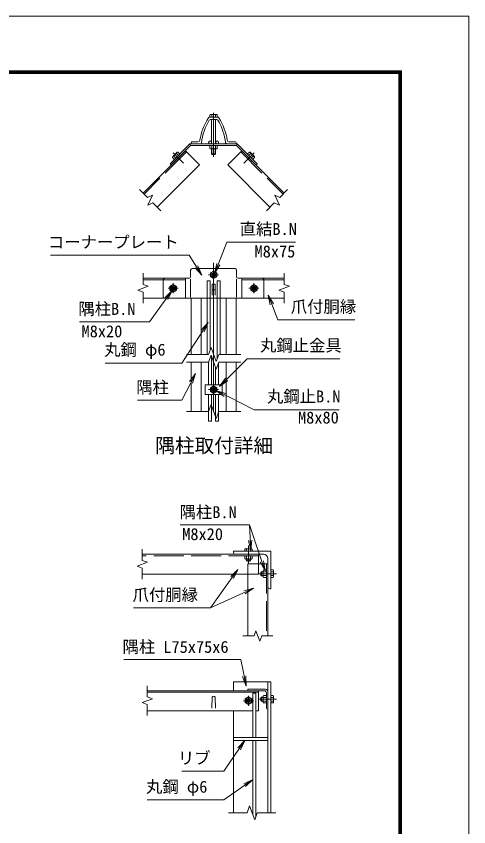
# Model space of a CAD drawing. Units: millimetres, scale not verified. Extents: x -4200 to 4200, y -2970 to 2970.
# Drawn here: x 2384 to 4200, y -286 to 2970 of the extents above; entities that cross this region are included whole.
import ezdxf
from ezdxf.enums import TextEntityAlignment as Align

# ---------------------------------------------------------------- set-up
doc = ezdxf.new("R2010")
doc.units = ezdxf.units.MM
doc.header["$LTSCALE"] = 20
doc.linetypes.add('DASHED', pattern=[7.5, 6, -1.5])
doc.linetypes.add('USER1', pattern=[50.8, 31.75, -6.35, 6.35, -6.35])
for name, color, linetype, lineweight in [('0-0_D-STR1', 1, 'Continuous', 18), ('0-1_D-BMK', 2, 'USER1', 13), ('0-2_D-STR-DIM', 7, 'Continuous', 9), ('0-3_D-STR3', 3, 'Continuous', 13), ('0-7_D-STR-TXT', 7, 'Continuous', 9), ('0-8_0', 7, 'Continuous', 9), ('0-B_D-TTL', 7, 'Continuous', 9)]:
    doc.layers.add(name, color=color, linetype=linetype, lineweight=lineweight)
doc.layers.add('0-9_D-TTL-TXT', color=7, linetype='Continuous')
doc.styles.add('ＭＳ ゴシック', font='')
doc.styles.get('ＭＳ ゴシック').set_extended_font_data('MS Gothic')

# ---------------------------------------------------------------- blocks, each defined once
blk = doc.blocks.new('_Open')
at = {"layer": '0-8_0'}
blk.add_line((-20, 3.33), (0, 0), dxfattribs=at)
blk.add_lwpolyline([(-20, -3.33), (0, 0), (-20, 0)], dxfattribs=at)

msp = doc.modelspace()

# ---------------------------------------------------------------- linework, layer by layer
at = {"layer": '0-0_D-STR1'}
for p, q in [((3161, 2564.76), (3191.03, 2564.76)), ((3163.13, 2554.76), (3188.9, 2554.76)), ((3086.02, 2456.76), (3086.02, 2461.76)), ((3086.02, 2456.76), (3086.02, 2461.76)), ((3122.72, 2456.76), (3086.02, 2456.76)), ((3113.17, 2464.76), (3089.02, 2464.76)), ((3229.31, 2456.76), (3266.02, 2456.76)), ((3238.87, 2464.76), (3263.02, 2464.76)), ((3266.02, 2456.76), (3266.02, 2461.76)), ((3062.8, 2429.15), (2893.1, 2259.44)), ((3062.8, 2429.15), (3119.37, 2372.58)), ((3289.23, 2429.15), (3232.66, 2372.58)), ((3289.23, 2429.15), (3458.93, 2259.44)), ((3119.37, 2372.58), (2949.67, 2202.87)), ((3232.66, 2372.58), (3402.37, 2202.87)), ((2892.91, 1916.98), (3062.8, 1916.98)), ((2892.91, 1910.98), (3062.8, 1910.98)), ((3062.8, 1916.98), (3062.8, 1836.98)), ((3459.12, 1916.98), (3289.23, 1916.98)), ((3289.23, 1916.98), (3289.23, 1836.98)), ((3459.12, 1910.98), (3289.23, 1910.98)), ((2892.91, 1836.98), (3062.8, 1836.98)), ((3086.02, 1610.72), (3086.02, 1836.98)), ((3126.02, 1610.72), (3126.02, 1836.98)), ((3226.02, 1610.72), (3226.02, 1836.98)), ((3266.02, 1610.72), (3266.02, 1836.98)), ((3459.12, 1836.98), (3289.23, 1836.98)), ((3086.02, 1381.76), (3086.02, 1580.72)), ((3126.02, 1381.76), (3126.02, 1580.72)), ((3226.02, 1381.76), (3226.02, 1580.72)), ((3266.02, 1381.76), (3266.02, 1580.72)), ((3256, 816.23), (3256, 820.23)), ((3356, 808.23), (2890, 808.23)), ((3377, 808.23), (3264, 808.23)), ((3394, 678.23), (3394, 791.23)), ((3314, 770.23), (3314, 480.23)), ((3314, 770.23), (3394, 770.23)), ((3394, 770.23), (3394, 480.23)), ((3314, 728.23), (2890, 728.23)), ((3406, 670.23), (3402, 670.23)), ((3256, 296.06), (3406, 296.06)), ((3256, 260.06), (3256, 296.06)), ((3394, 296.06), (3394, -229.94)), ((3406, 296.06), (3406, -229.94)), ((3314, 264.06), (3314, 266.06)), ((3384, 266.06), (3314, 266.06)), ((3356, 260.06), (2910, 260.06)), ((3356, 254.06), (2910, 254.06)), ((3170, 233.8), (3168.5, 190.8)), ((3182, 233.8), (3183.5, 190.8)), ((3379, 260.06), (3318, 260.06)), ((3356, 180.06), (3356, 260.06)), ((3388, 190.06), (3388, 251.06)), ((3394, 186.06), (3394, 256.06)), ((3333.27, 180.06), (2910, 180.06)), ((3256, -229.94), (3256, 180.06)), ((3356, 180.06), (3345.27, 180.06)), ((3392, 186.06), (3394, 186.06)), ((3256, 72.06), (3394, 72.06)), ((3256, 60.06), (3394, 60.06))]:
    msp.add_line(p, q, dxfattribs=at)
at = {"layer": '0-0_D-STR1', "linetype": 'DASHED'}
for p, q in [((3067.05, 2424.9), (2897.34, 2255.2)), ((3284.99, 2424.9), (3454.69, 2255.2)), ((3356, 802.23), (2890, 802.23)), ((3356, 728.23), (3356, 808.23)), ((3388, 770.23), (3388, 480.23)), ((3356, 728.23), (3314, 728.23))]:
    msp.add_line(p, q, dxfattribs=at)
at = {"layer": '0-0_D-STR1'}
msp.add_lwpolyline([(3406, 670.23), (3406, 820.23), (3256, 820.23)], dxfattribs=at)
for centre, radius, start, end in [((3358.02, 2433.36), 240, 147.73028, 170.85863), ((3358.02, 2433.36), 232, 149.15113, 173.11764), ((3161, 2557.76), 7, 90, 147.73028), ((3163.13, 2549.76), 5, 90, 149.15113), ((3188.9, 2549.76), 5, 30.84887, 90), ((3191.03, 2557.76), 7, 32.26972, 90), ((2994.02, 2433.36), 232, 6.88236, 30.84887), ((2994.02, 2433.36), 240, 9.14137, 32.26972), ((3089.02, 2461.76), 3, 90, 180), ((3113.17, 2472.76), 8, 270, 350.85863), ((3122.72, 2461.76), 5, 270, 353.11764), ((3229.31, 2461.76), 5, 186.88236, 270), ((3238.87, 2472.76), 8, 189.14137, 270), ((3263.02, 2461.76), 3, 0, 90), ((3264, 816.23), 8, 180, 270), ((3377, 791.23), 17, 0, 90), ((3402, 678.23), 8, 180, 270), ((3318, 264.06), 4, 180, 270), ((3384, 256.06), 10, 0, 90), ((3176, 231.3), 6.5, 22.61986, 157.38014), ((3379, 251.06), 9, 0, 90), ((3392, 190.06), 4, 180, 270)]:
    msp.add_arc(centre, radius, start, end, dxfattribs=at)
at = {"layer": '0-1_D-BMK'}
for p, q in [((3176.02, 2581.5), (3176.02, 2405.12)), ((3013.77, 2421.61), (3055.27, 2380.11)), ((3338.26, 2421.61), (3296.76, 2380.11)), ((3176.02, 1381.76), (3176.02, 1979.71)), ((3196.02, 1930.98), (3156.02, 1930.98)), ((3014.02, 1896.98), (3014.02, 1856.98)), ((3338.02, 1896.98), (3338.02, 1856.98)), ((3034.02, 1876.98), (2994.02, 1876.98)), ((3318.02, 1876.98), (3358.02, 1876.98)), ((3196.02, 1469.91), (3156.02, 1469.91)), ((3316, 773.23), (3316, 843.23)), ((3359, 730.23), (3429, 730.23)), ((3316, 200.06), (3316, 240.06)), ((3336, 220.06), (3296, 220.06)), ((3359, 226.06), (3429, 226.06)), ((3418, 226.06), (3382, 226.06))]:
    msp.add_line(p, q, dxfattribs=at)
at = {"layer": '0-2_D-STR-DIM'}
for p, q in [((2878.96, 2273.58), (2910.5, 2242.04)), ((3421.14, 2251.55), (3440.16, 2210.76)), ((3441.53, 2242.04), (3421.14, 2251.55)), ((3473.08, 2273.58), (3441.53, 2242.04)), ((2932.26, 2220.27), (2963.81, 2188.73)), ((3419.77, 2220.27), (3388.22, 2188.73)), ((3440.16, 2210.76), (3419.77, 2220.27)), ((2892.91, 1937.24), (2892.91, 1892.63)), ((3459.12, 1937.24), (3459.12, 1892.63)), ((2892.91, 1892.63), (2914.06, 1884.93)), ((2914.06, 1884.93), (2871.77, 1869.54)), ((2871.77, 1869.54), (2892.91, 1861.85)), ((2892.91, 1861.85), (2892.91, 1817.24)), ((3459.12, 1861.85), (3459.12, 1817.24)), ((3155.49, 1610.72), (3165.76, 1638.92)), ((3165.76, 1638.92), (3186.28, 1582.53)), ((3067.02, 1610.72), (3155.49, 1610.72)), ((3155.49, 1580.72), (3165.76, 1608.92)), ((3165.76, 1608.92), (3186.28, 1552.53)), ((3186.28, 1582.53), (3196.54, 1610.72)), ((3196.54, 1610.72), (3285.02, 1610.72)), ((3067.02, 1580.72), (3155.49, 1580.72)), ((3186.28, 1552.53), (3196.54, 1580.72)), ((3196.54, 1580.72), (3285.02, 1580.72)), ((3155.49, 1381.76), (3165.76, 1409.95)), ((3165.76, 1409.95), (3186.28, 1353.57)), ((3067.02, 1381.76), (3155.49, 1381.76)), ((3186.28, 1353.57), (3196.54, 1381.76)), ((3196.54, 1381.76), (3285.02, 1381.76)), ((2890, 828.49), (2890, 783.88)), ((2890, 783.88), (2911.14, 776.18)), ((2911.14, 776.18), (2868.86, 760.79)), ((2868.86, 760.79), (2890, 753.09)), ((2890, 753.09), (2890, 708.49)), ((3293.74, 480.23), (3338.35, 480.23)), ((3369.13, 480.23), (3413.74, 480.23)), ((2910, 280.32), (2910, 235.71)), ((2931.14, 228.01), (2888.86, 212.62)), ((2910, 235.71), (2931.14, 228.01)), ((2888.86, 212.62), (2910, 204.93)), ((2910, 204.93), (2910, 160.32)), ((3320.74, -201.75), (3310.48, -229.94)), ((3341.26, -258.13), (3320.74, -201.75)), ((3310.48, -229.94), (3236, -229.94)), ((3351.52, -229.94), (3341.26, -258.13)), ((3426, -229.94), (3351.52, -229.94))]:
    msp.add_line(p, q, dxfattribs=at)
for points in [[(2910.5, 2242.04), (2930.89, 2251.55), (2911.87, 2210.76), (2932.26, 2220.27)], [(3459.12, 1892.63), (3480.26, 1884.93), (3437.98, 1869.54), (3459.12, 1861.85)], [(3338.35, 480.23), (3346.04, 501.37), (3361.43, 459.08), (3369.13, 480.23)]]:
    msp.add_lwpolyline(points, dxfattribs=at)
at = {"layer": '0-3_D-STR3'}
for p, q in [((3163.42, 2575.36), (3161.01, 2573.97)), ((3161.01, 2564.76), (3161.01, 2573.97)), ((3188.62, 2575.36), (3163.42, 2575.36)), ((3168.51, 2564.76), (3168.51, 2573.97)), ((3183.52, 2564.76), (3183.52, 2573.97)), ((3188.62, 2575.36), (3191.03, 2573.97)), ((3191.03, 2564.76), (3191.03, 2573.97)), ((3191.03, 2564.76), (3161.01, 2564.76)), ((3168.02, 2554.76), (3168.02, 2456.76)), ((3184.02, 2554.76), (3184.02, 2456.76)), ((3081.37, 2456.76), (3001.71, 2377.1)), ((3084.02, 2450.36), (3006.23, 2372.58)), ((3084.02, 2450.36), (3268.02, 2450.36)), ((3161.01, 2450.36), (3191.03, 2450.36)), ((3168.51, 2450.36), (3168.51, 2438.81)), ((3183.52, 2450.36), (3183.52, 2438.81)), ((3268.02, 2450.36), (3345.8, 2372.58)), ((3029.64, 2423.42), (3011.96, 2405.74)), ((3035.3, 2410.7), (3027.13, 2418.86)), ((3032.44, 2424.17), (3029.64, 2423.42)), ((3040.61, 2416), (3032.44, 2424.17)), ((3163.52, 2437.36), (3188.52, 2437.36)), ((3168.02, 2437.36), (3168.02, 2417.16)), ((3168.02, 2417.16), (3170.42, 2414.76)), ((3184.02, 2417.16), (3168.02, 2417.16)), ((3169.52, 2437.36), (3169.52, 2415.66)), ((3181.62, 2414.76), (3170.42, 2414.76)), ((3184.02, 2417.16), (3181.62, 2414.76)), ((3182.52, 2437.36), (3182.52, 2415.66)), ((3184.02, 2437.36), (3184.02, 2417.16)), ((3311.42, 2416), (3319.59, 2424.17)), ((3316.73, 2410.7), (3324.9, 2418.86)), ((3319.59, 2424.17), (3322.39, 2423.42)), ((3322.39, 2423.42), (3340.07, 2405.74)), ((3011.21, 2402.94), (3011.96, 2405.74)), ((3019.38, 2394.77), (3011.21, 2402.94)), ((3024.69, 2400.08), (3016.52, 2408.25)), ((3327.35, 2400.08), (3335.51, 2408.25)), ((3006.23, 2372.58), (3001.71, 2377.1)), ((3345.8, 2372.58), (3350.32, 2377.1)), ((3090.02, 1955.98), (3262.02, 1955.98)), ((3084.02, 1949.98), (3084.02, 1922.98)), ((3176.02, 1945.99), (3163.02, 1938.48)), ((3163.02, 1938.48), (3163.02, 1923.47)), ((3163.02, 1923.47), (3176.02, 1915.96)), ((3189.02, 1938.48), (3176.02, 1945.99)), ((3176.02, 1915.96), (3189.02, 1923.47)), ((3189.02, 1923.47), (3189.02, 1938.48)), ((3268.02, 1949.98), (3268.02, 1922.98)), ((2980.02, 1916.98), (3078.02, 1916.98)), ((3084.02, 1840.98), (3084.02, 1912.98)), ((3170.02, 1892.98), (3170.02, 1848.92)), ((3182.02, 1892.98), (3170.02, 1892.98)), ((3182.02, 1892.98), (3182.02, 1848.92)), ((3268.02, 1840.98), (3268.02, 1913.17)), ((3274.02, 1916.98), (3372.02, 1916.98)), ((3325.02, 1884.48), (3338.02, 1891.99)), ((3338.02, 1891.99), (3351.02, 1884.48)), ((3182.02, 1870.32), (3170.02, 1870.32)), ((3325.02, 1869.47), (3325.02, 1884.48)), ((3338.02, 1861.96), (3325.02, 1869.47)), ((3351.02, 1869.47), (3338.02, 1861.96)), ((3351.02, 1884.48), (3351.02, 1869.47)), ((2980.02, 1836.98), (3372.02, 1836.98)), ((3150.02, 1836.98), (3150.02, 1610.72)), ((3162.02, 1836.98), (3162.02, 1628.64)), ((3190.02, 1836.98), (3190.02, 1592.81)), ((3202.02, 1836.98), (3202.02, 1610.72)), ((3168.02, 1602.7), (3168.02, 1488.91)), ((3156.02, 1582.16), (3156.02, 1488.91)), ((3196.02, 1579.29), (3196.02, 1488.91)), ((3184.02, 1558.75), (3184.02, 1488.91)), ((3141.62, 1488.91), (3210.42, 1488.91)), ((3176.02, 1484.92), (3163.02, 1477.41)), ((3163.02, 1477.41), (3163.02, 1462.4)), ((3189.02, 1477.41), (3176.02, 1484.92)), ((3189.02, 1462.4), (3189.02, 1477.41)), ((3210.42, 1488.91), (3210.42, 1450.91)), ((3156.02, 1450.91), (3156.02, 1343.51)), ((3163.02, 1462.4), (3176.02, 1454.9)), ((3168.02, 1450.91), (3168.02, 1343.51)), ((3176.02, 1454.9), (3189.02, 1462.4)), ((3184.02, 1450.91), (3184.02, 1343.51)), ((3196.02, 1450.91), (3196.02, 1343.51)), ((3156.02, 1343.51), (3168.02, 1343.51)), ((3184.02, 1343.51), (3196.02, 1343.51)), ((3303.4, 830.83), (3300.99, 829.43)), ((3300.99, 820.23), (3300.99, 829.43)), ((3331.01, 820.23), (3300.99, 820.23)), ((3328.6, 830.83), (3303.4, 830.83)), ((3308.49, 820.23), (3308.49, 829.43)), ((3323.51, 820.23), (3323.51, 829.43)), ((3328.6, 830.83), (3331.01, 829.43)), ((3331.01, 820.23), (3331.01, 829.43)), ((3300.99, 802.23), (3331.01, 802.23)), ((3303.5, 789.23), (3328.5, 789.23)), ((3308, 789.23), (3308, 782.63)), ((3308, 782.63), (3310.4, 780.23)), ((3324, 782.63), (3308, 782.63)), ((3308.49, 802.23), (3308.49, 790.68)), ((3309.5, 789.23), (3309.5, 781.13)), ((3324, 782.63), (3321.6, 780.23)), ((3322.5, 789.23), (3322.5, 781.13)), ((3323.51, 802.23), (3323.51, 790.68)), ((3324, 789.23), (3324, 782.63)), ((3321.6, 780.23), (3310.4, 780.23)), ((3368.4, 738.23), (3366, 735.83)), ((3366, 735.83), (3366, 724.63)), ((3375, 736.73), (3366.9, 736.73)), ((3375, 723.73), (3366.9, 723.73)), ((3375, 738.23), (3368.4, 738.23)), ((3375, 722.23), (3368.4, 722.23)), ((3376.45, 745.24), (3375, 742.73)), ((3375, 717.73), (3375, 742.73)), ((3376.45, 715.21), (3375, 717.73)), ((3388, 745.24), (3376.45, 745.24)), ((3388, 737.73), (3376.45, 737.73)), ((3388, 722.72), (3376.45, 722.72)), ((3388, 715.21), (3388, 745.24)), ((3406, 745.24), (3406, 715.21)), ((3406, 745.24), (3415.21, 745.24)), ((3406, 737.73), (3415.21, 737.73)), ((3406, 722.72), (3415.21, 722.72)), ((3416.6, 742.83), (3415.21, 745.24)), ((3416.6, 717.63), (3415.21, 715.21)), ((3416.6, 742.83), (3416.6, 717.63)), ((3388, 715.21), (3376.45, 715.21)), ((3406, 715.21), (3415.21, 715.21)), ((3316, 235.07), (3303, 227.56)), ((3329, 227.56), (3316, 235.07)), ((3345.27, 250.06), (3333.27, 250.06)), ((3333.27, 250.06), (3333.27, 72.06)), ((3345.27, 250.06), (3345.27, 72.06)), ((3368.4, 234.06), (3366, 231.66)), ((3366, 231.66), (3366, 220.46)), ((3375, 232.56), (3366.9, 232.56)), ((3368.4, 234.06), (3368.4, 218.06)), ((3375, 234.06), (3368.4, 234.06)), ((3375, 213.56), (3375, 238.56)), ((3388, 233.56), (3376.45, 233.56)), ((3388, 211.04), (3388, 241.07)), ((3406, 241.07), (3415.21, 241.07)), ((3406, 241.07), (3406, 211.04)), ((3406, 233.56), (3415.21, 233.56)), ((3416.6, 238.66), (3415.21, 241.07)), ((3416.6, 238.66), (3416.6, 213.46)), ((3303, 227.56), (3303, 212.55)), ((3303, 212.55), (3316, 205.04)), ((3316, 205.04), (3329, 212.55)), ((3329, 212.55), (3329, 227.56)), ((3368.4, 218.06), (3366, 220.46)), ((3375, 219.56), (3366.9, 219.56)), ((3375, 218.06), (3368.4, 218.06)), ((3388, 218.55), (3376.45, 218.55)), ((3406, 218.55), (3415.21, 218.55)), ((3406, 211.04), (3415.21, 211.04)), ((3416.6, 213.46), (3415.21, 211.04)), ((3333.27, 60.06), (3333.27, -236.17)), ((3345.27, 60.06), (3345.27, -247.13))]:
    msp.add_line(p, q, dxfattribs=at)
at = {"layer": '0-3_D-STR3', "linetype": 'DASHED'}
for p, q in [((2974.02, 1910.98), (2974.02, 1842.98)), ((3150.02, 1906.98), (3162.02, 1906.98)), ((3150.02, 1906.98), (3150.02, 1836.98)), ((3162.02, 1906.98), (3162.02, 1836.98)), ((3190.02, 1906.98), (3190.02, 1836.98)), ((3202.02, 1906.98), (3190.02, 1906.98)), ((3202.02, 1906.98), (3202.02, 1836.98)), ((3378.02, 1910.98), (3378.02, 1842.98))]:
    msp.add_line(p, q, dxfattribs=at)
at = {"layer": '0-3_D-STR3'}
for points in [[(3084.02, 2450.36), (3081.37, 2456.76), (3270.67, 2456.76)], [(3161.01, 2450.36), (3161.01, 2438.81), (3163.52, 2437.36)], [(3191.03, 2450.36), (3191.03, 2438.81), (3188.52, 2437.36)], [(3268.02, 2450.36), (3270.67, 2456.76), (3350.32, 2377.1)], [(3332.65, 2394.77), (3340.82, 2402.94), (3340.07, 2405.74)], [(3141.62, 1488.91), (3141.62, 1450.91), (3210.42, 1450.91)], [(3300.99, 802.23), (3300.99, 790.68), (3303.5, 789.23)], [(3331.01, 802.23), (3331.01, 790.68), (3328.5, 789.23)], [(3368.4, 738.23), (3368.4, 722.23), (3366, 724.63)], [(3388, 241.07), (3376.45, 241.07), (3375, 238.56)], [(3388, 211.04), (3376.45, 211.04), (3375, 213.56)]]:
    msp.add_lwpolyline(points, dxfattribs=at)
msp.add_lwpolyline([(3027.02, 1884.48), (3014.02, 1891.99), (3001.02, 1884.48), (3001.02, 1869.47), (3014.02, 1861.96), (3027.02, 1869.47)], close=True, dxfattribs=at)
for centre, radius in [((3162.02, 2462.76), 6), ((3190.02, 2462.76), 6), ((3176.02, 1930.98), 12.5), ((3176.02, 1930.98), 8), ((3176.02, 1930.98), 5.6), ((3014.02, 1876.98), 12.5), ((3338.02, 1876.98), 12.5), ((3014.02, 1876.98), 8), ((3014.02, 1876.98), 5.6), ((3338.02, 1876.98), 8), ((3338.02, 1876.98), 5.6), ((3176.02, 1469.91), 12.5), ((3176.02, 1469.91), 8), ((3176.02, 1469.91), 5.6), ((3316, 220.06), 12.5), ((3316, 220.06), 8), ((3316, 220.06), 5.6)]:
    msp.add_circle(centre, radius, dxfattribs=at)
for centre, radius, start, end in [((3164.76, 2568.48), 6.64, 55.61585, 124.38415), ((3176.02, 2550.29), 24.84, 72.4121, 107.5879), ((3187.27, 2568.48), 6.64, 55.61585, 124.38415), ((3038.57, 2396.81), 24.84, 117.4121, 152.5879), ((3033.66, 2417.64), 6.64, 100.61585, 169.38416), ((3164.76, 2444.29), 6.64, 235.61585, 304.38416), ((3176.02, 2462.49), 24.84, 252.4121, 287.5879), ((3187.27, 2444.29), 6.64, 235.61586, 304.38414), ((3318.37, 2417.64), 6.64, 10.61584, 79.38415), ((3313.46, 2396.81), 24.84, 27.4121, 62.5879), ((3017.74, 2401.72), 6.64, 100.61586, 169.38414), ((3334.29, 2401.72), 6.64, 10.61586, 79.38414), ((3090.02, 1949.98), 6, 90, 180), ((3262.02, 1949.98), 6, 0, 90), ((3078.02, 1922.98), 6, 270, 0), ((3274.02, 1922.98), 6, 180, 270), ((3304.74, 823.95), 6.64, 55.61585, 124.38415), ((3316, 805.76), 24.84, 72.4121, 107.5879), ((3327.26, 823.95), 6.64, 55.61585, 124.38415), ((3304.74, 796.16), 6.64, 235.61585, 304.38416), ((3316, 814.35), 24.84, 252.4121, 287.5879), ((3327.26, 796.16), 6.64, 235.61586, 304.38414), ((3381.93, 741.48), 6.64, 145.61586, 214.38414), ((3381.93, 718.97), 6.64, 145.61584, 214.38415), ((3400.13, 730.23), 24.84, 162.4121, 197.5879), ((3409.72, 741.48), 6.64, 325.61585, 34.38415), ((3409.72, 718.97), 6.64, 325.61585, 34.38415), ((3391.53, 730.23), 24.84, 342.4121, 17.5879), ((3381.93, 237.31), 6.64, 145.61586, 214.38414), ((3400.13, 226.06), 24.84, 162.4121, 197.5879), ((3409.72, 237.31), 6.64, 325.61585, 34.38415), ((3391.53, 226.06), 24.84, 342.4121, 17.5879), ((3381.93, 214.8), 6.64, 145.61584, 214.38415), ((3409.72, 214.8), 6.64, 325.61585, 34.38415)]:
    msp.add_arc(centre, radius, start, end, dxfattribs=at)
at = {"layer": '0-3_D-STR3', "linetype": 'DASHED'}
for centre, start, end in [((2980.02, 1910.98), 90, 180), ((3372.02, 1910.98), 0, 90), ((2980.02, 1842.98), 180, 270), ((3372.02, 1842.98), 270, 0)]:
    msp.add_arc(centre, 6, start, end, dxfattribs=at)
at = {"layer": '0-7_D-STR-TXT'}
for p, q in [((3319.63, 926.98), (3381.94, 743.59)), ((3164, 593.15), (3334.68, 670.92))]:
    msp.add_line(p, q, dxfattribs=at)
for points in [[(3504.93, 2062.64), (3229.38, 2062.64), (3180.92, 1938.33)], [(2521.53, 2009.99), (3077.79, 2009.99), (3127.66, 1931.26)], [(2638.34, 1742.11), (2918.35, 1742.11), (3008.91, 1867)], [(3742.92, 1750.85), (3433.88, 1750.85), (3395.95, 1848.05)], [(2741.23, 1575.83), (3049.26, 1575.83), (3152.91, 1737.37)], [(3683.25, 1593.78), (3310.49, 1593.78), (3201.69, 1483.85)], [(2870.77, 1427.33), (3048.09, 1427.33), (3103.13, 1532.66)], [(3679.38, 1388.72), (3338.61, 1388.72), (3187.42, 1465.87)], [(3042.31, 926.98), (3319.63, 926.98), (3325.67, 826.56)], [(2854.96, 593.15), (3164, 593.15), (3272.5, 745.82)], [(2815.61, 385.32), (3285.31, 385.32), (3306.36, 280.86)], [(3048.99, -63.11), (3216.66, -63.11), (3300.6, 58.41)], [(2909.2, -178.63), (3217.23, -178.63), (3331.63, -97.44)]]:
    msp.add_lwpolyline(points, dxfattribs=at)
at = {"layer": '0-B_D-TTL', "color": 2, "lineweight": 18}
msp.add_lwpolyline([(-4200, 2970), (4200, 2970), (4200, -2970), (-4200, -2970)], close=True, dxfattribs=at)
at = {"layer": '0-B_D-TTL'}
for points in [[(-3930, 2750), (3930, 2750), (3930, -2750), (-3930, -2750)], [(-3927.5, 2747.5), (3927.5, 2747.5), (3927.5, -2747.5), (-3927.5, -2747.5)], [(-3925, 2745), (3925, 2745), (3925, -2745), (-3925, -2745)], [(-3922.5, 2742.5), (3922.5, 2742.5), (3922.5, -2742.5), (-3922.5, -2742.5)], [(-3920, 2740), (3920, 2740), (3920, -2740), (-3920, -2740)]]:
    msp.add_lwpolyline(points, close=True, dxfattribs=at)

# ---------------------------------------------------------------- block references
at = {"layer": '0-7_D-STR-TXT', "xscale": 2, "yscale": 2}
for p, rotation in [((3128.73, 1929.57), 302.35412), ((3180.2, 1936.46), 248.70495), ((3010.08, 1868.62), 54.05425), ((3395.23, 1849.92), 111.31411), ((3153.99, 1739.05), 57.31217), ((3104.06, 1534.44), 62.40856), ((3200.29, 1482.43), 225.29561), ((3185.64, 1466.78), 152.96577), ((3325.79, 824.57), 273.44298), ((3382.58, 741.7), 288.76793), ((3273.66, 747.45), 54.59875), ((3336.5, 671.75), 24.49506), ((3306.75, 278.9), 281.3911), ((3301.73, 60.06), 55.36729), ((3333.27, -96.28), 35.3607)]:
    msp.add_blockref('_Open', p, dxfattribs=dict(at, rotation=rotation))

# ---------------------------------------------------------------- texts
at = {"layer": '0-7_D-STR-TXT', "style": 'ＭＳ ゴシック'}
for s, p in [('直結B.N', (3280.81, 2076.63)), ('コーナープレート', (2511.38, 2024.22)), ('M8x75', (3340.44, 1986.44)), ('隅柱B.N', (2633.27, 1755.71)), ('爪付胴縁', (3485.82, 1764.84)), ('M8x20', (2646.25, 1665.7)), ('丸鋼 φ6', (2736.91, 1591.97)), ('丸鋼止金具', (3362.18, 1609.03)), ('隅柱', (2865.69, 1440.93)), ('丸鋼止B.N', (3390.29, 1403.84)), ('M8x80', (3514.9, 1319.27)), ('隅柱B.N', (3039.51, 939.06)), ('M8x20', (3050.21, 850.98)), ('爪付胴縁', (2850.89, 607.14)), ('隅柱 L75x75x6', (2810.53, 397.91)), ('リブ', (3032.75, -48.75)), ('丸鋼 φ6', (2904.88, -163.76))]:
    msp.add_text(s, height=48.09, dxfattribs=at).set_placement(p, align=Align.BOTTOM_LEFT)
at = {"layer": '0-9_D-TTL-TXT', "style": 'ＭＳ ゴシック'}
msp.add_text('隅柱取付詳細', height=57.77, dxfattribs=at).set_placement((2942.11, 1198.88), align=Align.BOTTOM_LEFT)

doc.saveas('drawing.dxf')
